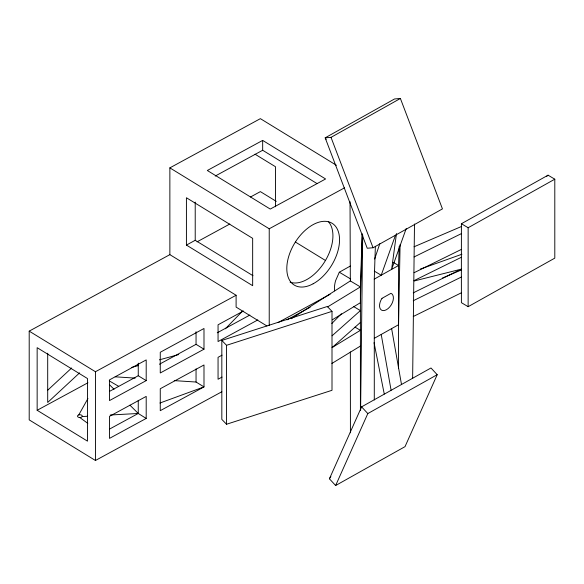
<?xml version="1.0" encoding="UTF-8"?>
<svg xmlns="http://www.w3.org/2000/svg" width="584" height="584" viewBox="0 0 584 584"><rect width="100%" height="100%" fill="white"/><g stroke="black" fill="none" stroke-linecap="round" stroke-linejoin="round"><path stroke-width="0.88" d="M362.175 234.096L360.394 286.926L360.416 410.457M461.375 277.028L461.411 302.68L468.134 306.688L554.8 258.128L554.8 179.186L548.069 175.185L461.411 223.738L461.375 277.028L413.26 300.738M468.134 306.688L468.142 227.738L461.411 223.738M360.591 410.421L362.701 234.958M412.632 378.549L414.494 224.001M400.084 244.594L398.565 324.726L398.565 368.241M362.321 233.936L360.394 302.702L332.34 319.791M374.293 399.974L374.271 279.115L375.373 246.346M399.193 246.397L398.544 265.516L398.565 324.726L374.286 338.326M396.478 233.556L391.616 269.399L406.209 228.534M374.651 259.026L379.819 243.645M395.499 235.177L381.213 275.225L374.286 271.107M329.42 478.8L361.598 406.851L430.985 367.978L437.204 374.694L405.019 446.643L335.632 485.523L329.42 478.8L330.887 476.544M335.632 485.523L367.818 413.567L437.204 374.694M350.342 266.041L339.311 272.224L335.544 280.816A24.667 14.454 -59.2 0 0 334.552 290.832M78.76 414.917A2.416 1.394 0 0 1 82.315 416.188A2.416 1.394 0 0 1 78.636 417.334A2.416 1.394 0 0 1 78.76 414.917L87.943 398.522M225.336 328.799L242.411 311.243M331.858 323.478L341.436 313.732M47.727 390.185L71.657 367.986M79.606 372.855L47.698 402.456L47.698 353.211M332.077 335.793L360.394 310.593L353.466 306.469M332.048 347.648L360.394 322.426M546.69 176.368L548.069 175.185M291.307 318.718L350.334 280.94L350.028 201.633M327.668 306.863L360.394 286.926L350.334 280.94M332.34 347.414L360.394 330.325L355.014 327.128M331.902 363.445L360.394 346.078M326.171 139.328L325.186 137.831L331.011 137.357L400.39 98.477L442.446 208.889L373.059 247.762L367.234 248.244L325.186 137.831L394.565 98.959L400.39 98.477M374.271 279.115L398.544 265.516L393.156 262.304M468.142 227.738L554.8 179.186M266.91 325.974L236.104 307.089L236.104 295.256L169.864 254.646L169.864 167.871L260.376 118.654L336.45 165.294M262.669 140.401L207.32 170.492L270.246 209.072L325.595 178.974L262.669 140.401L262.669 150.263L317.046 183.595M215.226 176.054L262.669 150.263M250.507 196.991L260.376 191.625L276.276 201.371M186.42 245.076L252.66 285.685L252.66 238.352L186.42 197.75L186.42 245.076L195.217 240.294L252.982 275.706M221.825 391.762L95.44 460.484L29.2 419.881L29.2 331.135L169.864 254.646M197.042 241.842L229.804 224.022M169.864 167.871L269.224 228.782L344.516 187.844M29.2 331.135L95.44 371.738L236.104 295.256M243.433 310.987L218.058 324.799L218.058 341.545L257.814 319.93M109.537 391.368L138.255 375.746L146.197 380.622L109.507 400.573L109.507 379.87L146.197 359.912L146.197 380.622M159.476 364.212L196.049 344.326L203.991 349.195L160.264 372.972L160.264 352.269L203.991 328.485L203.991 349.195M217.27 332.785L249.864 315.061M278.035 322.594L330.099 294.285M222.037 355.16L218.058 357.328L218.058 379.242L222.037 377.081M287.021 319.828L310.155 307.25M109.537 429.087L138.255 413.472L146.197 418.429L109.507 438.38L109.507 416.348L146.197 396.397L146.197 418.429M37.15 410.282L87.49 441.139L87.49 378.549L37.15 347.684L37.15 410.282L87.936 382.761M414.078 256.96L461.389 233.629M414.078 272.713L461.389 249.404M414.078 280.612L461.353 257.296M413.26 292.847L461.309 269.136L414.187 280.977M413.26 316.513L461.375 292.803M414.056 246.784L461.572 226.446M442.424 278.057L461.594 269.852M159.943 403.018L203.991 386.9L203.991 364.971L160.264 388.747L160.264 410.676L203.991 386.9L196.049 382.031L174.236 380.622M420.283 269.093L461.915 254.237M221.825 340.443L327.303 306.49L332.004 311.36L332.004 390.302L226.534 424.254L221.825 419.385L221.825 340.443L226.526 345.312L226.534 424.254M226.526 345.312L332.004 311.36M131.334 367.504L138.35 365.584M159.403 359.839L178.704 354.568M82.213 416.553L87.636 416.253M110.23 415.012L138.255 413.472L138.255 400.303M115.172 376.819L135.16 378.103M109.245 380.87L118.64 386.309M339.311 272.224L350.641 278.969M255.04 154.198L275.48 166.732L275.48 206.78M295.358 242.017L325.492 260.493M79.833 417.545L87.797 423.364M109.558 384.805L114.019 389.265M129.962 405.194L138.255 413.472M361.598 406.851L367.818 413.567M331.011 137.357L373.059 247.762M374.037 342.669L384.265 394.054M391.623 328.617L401.493 384.447M381.221 334.442L391.09 390.236M350.349 351.911L350.422 432.788M269.224 228.782L269.224 325.58M196.049 331.719L196.049 344.326M196.049 368.869L196.049 382.031M195.217 202.071L195.217 240.294M138.255 363.146L138.255 375.746M95.44 371.738L95.44 460.484M328.354 221.613A36.23 21.535 -58.5 0 1 324.492 262.063A36.23 21.535 -58.5 0 1 290.109 282.189M382.002 298.329L380.965 300.096A9.658 5.665 -59.2 0 0 381.783 310.257A9.658 5.665 -59.2 0 0 391.156 305.001A9.658 5.665 -59.2 0 0 391.966 293.927L390.93 293.329L382.002 298.329M313.177 283.766A36.23 21.535 -58.5 0 0 336.019 226.972A36.23 21.535 -58.5 0 0 290.336 251.813A36.23 21.535 -58.5 0 0 313.177 283.766"/></g></svg>
